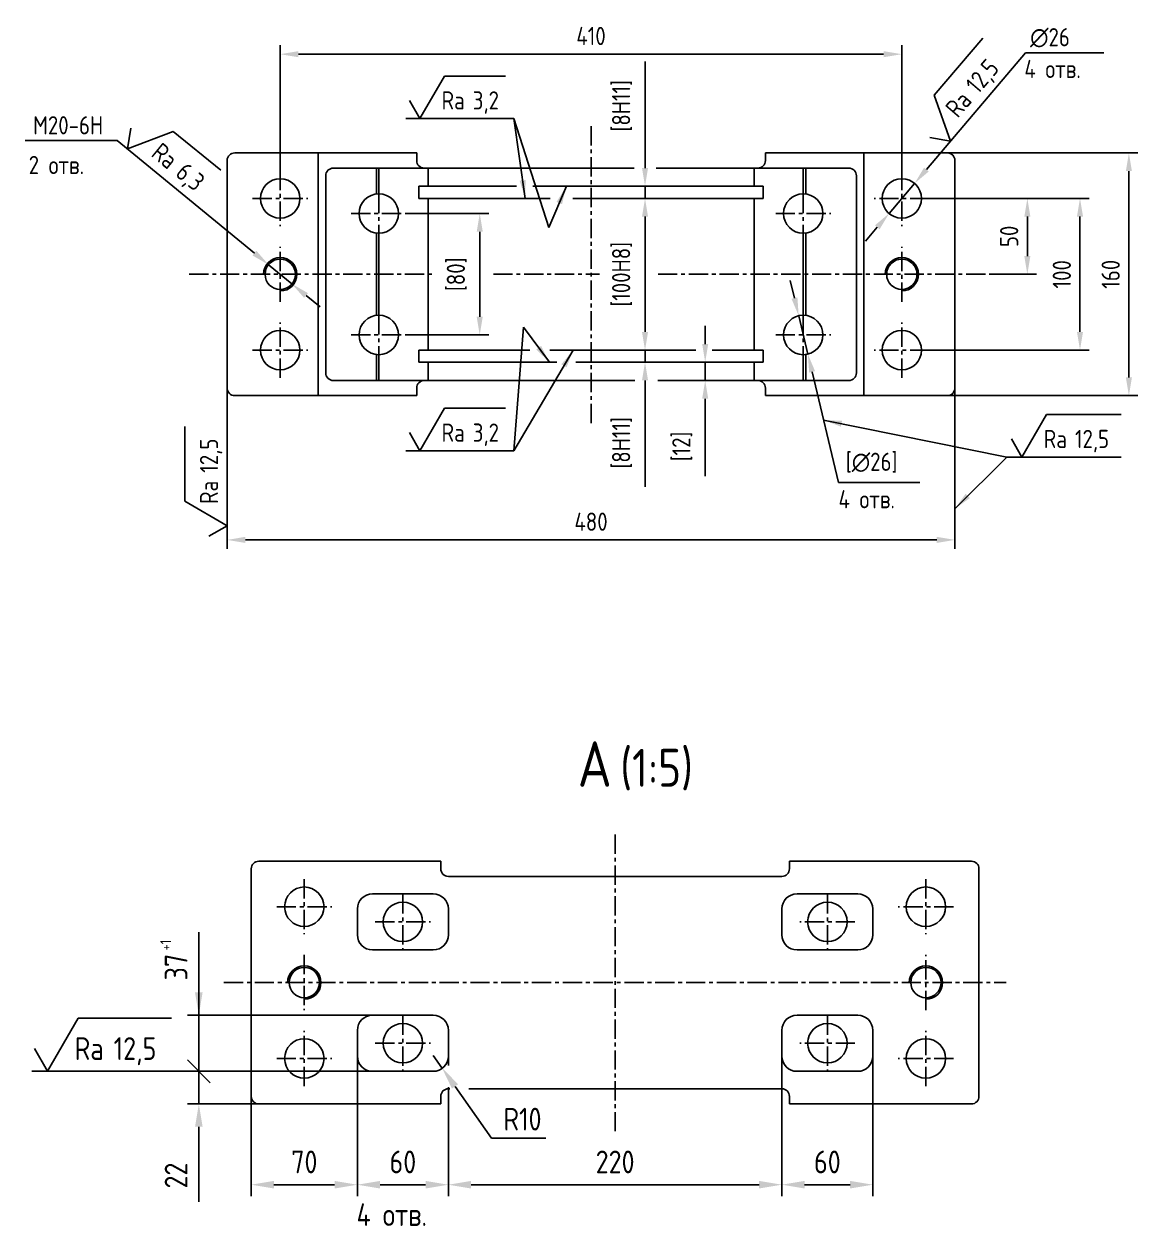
# Model space of a CAD drawing. Header units: millimetres. Extents: x 1641 to 3734, y -820 to 2643.
# Drawn here: x 1641 to 2376, y 1332 to 2124 of the extents above; entities that cross this region are included whole.
import ezdxf
from ezdxf.enums import TextEntityAlignment as Align

# ---------------------------------------------------------------- set-up
doc = ezdxf.new("R2010")
doc.units = ezdxf.units.MM
doc.header["$LTSCALE"] = 0.4
doc.linetypes.add('CENTER', pattern=[50.8, 31.75, -6.35, 6.35, -6.35])
for name, color, linetype in [('Bord', 1, 'Continuous'), ('Cen', 5, 'CENTER'), ('Cont', 6, 'Continuous'), ('Dim', 7, 'Continuous'), ('Text', 3, 'Continuous'), ('Textb', 6, 'Continuous')]:
    doc.layers.add(name, color=color, linetype=linetype)
doc.styles.add('Style1', font='romans.shx', dxfattribs={"width": 0.8})
doc.dimstyles.new('Dia4', dxfattribs={"dimscale": 4, "dimtxt": 3, "dimasz": 3, "dimexe": 1.25, "dimexo": 0, "dimgap": 1, "dimtad": 1, "dimtoh": 1, "dimdec": 3, "dimtxsty": 'Style1', "dimcen": 2.5, "dimclrt": 3, "dimadec": 0, "dimazin": 0, "dimtfac": 1, "dimtdec": 3, "dimtmove": 0, "dimatfit": 2, "dimfxl": 1, "dimarcsym": 0})
doc.dimstyles.new('LIN 4', dxfattribs={"dimscale": 4, "dimtxt": 3, "dimasz": 3, "dimexe": 1.5, "dimexo": 0, "dimgap": 1.5, "dimtad": 1, "dimdec": 1, "dimrnd": 1, "dimtxsty": 'Style1', "dimcen": 0, "dimdle": 2, "dimclrd": 256, "dimclrt": 3, "dimadec": 0, "dimazin": 0, "dimtfac": 0.666667, "dimtdec": 1, "dimtmove": 0, "dimatfit": 0, "dimfxl": 1, "dimtvp": 0.833333, "dimtolj": 1, "dimtzin": 0, "dimarcsym": 0})
doc.dimstyles.new('LIN 5', dxfattribs={"dimscale": 5, "dimtxt": 3, "dimasz": 3, "dimexe": 1.5, "dimexo": 0, "dimgap": 1.5, "dimtad": 1, "dimdec": 4, "dimrnd": 1, "dimdsep": 46, "dimtxsty": 'Style1', "dimcen": 0, "dimdle": 2, "dimclrd": 256, "dimclrt": 3, "dimadec": 0, "dimazin": 0, "dimtfac": 0.666667, "dimtdec": 4, "dimtmove": 0, "dimatfit": 2, "dimfxl": 1, "dimtvp": 0.833333, "dimtolj": 1, "dimtzin": 0, "dimarcsym": 0})
doc.dimstyles.new('Rad5', dxfattribs={"dimscale": 5, "dimtxt": 3, "dimasz": 3, "dimexe": 1.5, "dimexo": 0, "dimgap": 1, "dimtad": 1, "dimtoh": 1, "dimdec": 0, "dimzin": 0, "dimtxsty": 'Style1', "dimcen": 0, "dimclrt": 3, "dimadec": 0, "dimazin": 0, "dimtfac": 1, "dimtdec": 0, "dimtmove": 0, "dimatfit": 2, "dimfxl": 1, "dimtolj": 1, "dimtzin": 12, "dimarcsym": 0})

# ---------------------------------------------------------------- blocks, each defined once
blk = doc.blocks.new('*D31')
at = {"layer": 'Dim', "color": 0, "lineweight": -2, "transparency": 16777216}
for p, q in [((1893.04, 1998.95), (1947.44, 1998.95)), ((1893.04, 1918.95), (1947.44, 1918.95))]:
    blk.add_line(p, q, dxfattribs=at)
at = {"layer": 'Dim', "lineweight": -2, "transparency": 16777216}
blk.add_line((1941.44, 1930.95), (1941.44, 1986.95), dxfattribs=at)
at = {"layer": 'Dim', "transparency": 16777216}
for points in [[(1939.44, 1986.95), (1943.44, 1986.95), (1941.44, 1998.95)], [(1939.44, 1930.95), (1943.44, 1930.95), (1941.44, 1918.95)]]:
    blk.add_solid(points, dxfattribs=at)
at = {"layer": 'Dim', "color": 3, "transparency": 16777216, "insert": (1926.29, 1958.95), "char_height": 12, "attachment_point": 5, "rotation": 90, "style": 'Style1'}
blk.add_mtext('\\A1;[80]', dxfattribs=at)
blk = doc.blocks.new('*D32')
at = {"layer": 'Dim', "color": 0, "lineweight": -2, "transparency": 16777216}
for p, q in [((2061.95, 2008.95), (2044.46, 2008.95)), ((2061.95, 1908.95), (2044.46, 1908.95))]:
    blk.add_line(p, q, dxfattribs=at)
at = {"layer": 'Dim', "lineweight": -2, "transparency": 16777216}
blk.add_line((2050.46, 1920.95), (2050.46, 1996.95), dxfattribs=at)
at = {"layer": 'Dim', "transparency": 16777216}
for points in [[(2048.46, 1996.95), (2052.46, 1996.95), (2050.46, 2008.95)], [(2048.46, 1920.95), (2052.46, 1920.95), (2050.46, 1908.95)]]:
    blk.add_solid(points, dxfattribs=at)
at = {"layer": 'Dim', "color": 3, "transparency": 16777216, "insert": (2035.31, 1958.95), "char_height": 12, "attachment_point": 5, "rotation": 90, "style": 'Style1'}
blk.add_mtext('\\A1;[100H8]', dxfattribs=at)
blk = doc.blocks.new('*D33')
at = {"layer": 'Dim', "lineweight": -2, "transparency": 16777216}
for p, q in [((2050.46, 2028.95), (2050.46, 2099.12)), ((2050.46, 2008.95), (2050.46, 2016.95)), ((2050.46, 1996.95), (2050.46, 1984.95))]:
    blk.add_line(p, q, dxfattribs=at)
at = {"layer": 'Dim', "color": 0, "lineweight": -2, "transparency": 16777216}
for p, q in [((2061.95, 2016.95), (2044.46, 2016.95)), ((2061.95, 2008.95), (2044.46, 2008.95))]:
    blk.add_line(p, q, dxfattribs=at)
at = {"layer": 'Dim', "transparency": 16777216}
for points in [[(2048.46, 2028.95), (2052.46, 2028.95), (2050.46, 2016.95)], [(2048.46, 1996.95), (2052.46, 1996.95), (2050.46, 2008.95)]]:
    blk.add_solid(points, dxfattribs=at)
at = {"layer": 'Dim', "color": 3, "transparency": 16777216, "insert": (2035.31, 2070.03), "char_height": 12, "attachment_point": 5, "rotation": 90, "style": 'Style1'}
blk.add_mtext('\\A1;[8H11]', dxfattribs=at)
blk = doc.blocks.new('*D34')
at = {"layer": 'Dim', "lineweight": -2, "transparency": 16777216}
for p, q in [((2050.46, 1920.95), (2050.46, 1932.95)), ((2050.46, 1908.95), (2050.46, 1900.95)), ((2050.46, 1888.95), (2050.46, 1818.78))]:
    blk.add_line(p, q, dxfattribs=at)
at = {"layer": 'Dim', "color": 0, "lineweight": -2, "transparency": 16777216}
for p, q in [((2061.95, 1908.95), (2044.46, 1908.95)), ((2061.95, 1900.95), (2044.46, 1900.95))]:
    blk.add_line(p, q, dxfattribs=at)
at = {"layer": 'Dim', "transparency": 16777216}
for points in [[(2048.46, 1920.95), (2052.46, 1920.95), (2050.46, 1908.95)], [(2048.46, 1888.95), (2052.46, 1888.95), (2050.46, 1900.95)]]:
    blk.add_solid(points, dxfattribs=at)
at = {"layer": 'Dim', "color": 3, "transparency": 16777216, "insert": (2035.31, 1847.86), "char_height": 12, "attachment_point": 5, "rotation": 90, "style": 'Style1'}
blk.add_mtext('\\A1;[8H11]', dxfattribs=at)
blk = doc.blocks.new('*D35')
at = {"layer": 'Dim', "lineweight": -2, "transparency": 16777216}
for p, q in [((2090.14, 1912.95), (2090.14, 1924.95)), ((2090.14, 1900.95), (2090.14, 1888.95)), ((2090.14, 1876.95), (2090.14, 1825.98))]:
    blk.add_line(p, q, dxfattribs=at)
at = {"layer": 'Dim', "color": 0, "lineweight": -2, "transparency": 16777216}
for p, q in [((2087.82, 1900.95), (2096.14, 1900.95)), ((2087.82, 1888.95), (2096.14, 1888.95))]:
    blk.add_line(p, q, dxfattribs=at)
at = {"layer": 'Dim', "transparency": 16777216}
for points in [[(2088.14, 1912.95), (2092.14, 1912.95), (2090.14, 1900.95)], [(2088.14, 1876.95), (2092.14, 1876.95), (2090.14, 1888.95)]]:
    blk.add_solid(points, dxfattribs=at)
at = {"layer": 'Dim', "color": 3, "transparency": 16777216, "insert": (2075, 1845.46), "char_height": 12, "attachment_point": 5, "rotation": 90, "style": 'Style1'}
blk.add_mtext('\\A1;[12]', dxfattribs=at)
blk = doc.blocks.new('sherISO_04')
at = {"layer": 'Text'}
blk.add_line((4.04, 7), (14.12, 7), dxfattribs=at)
blk.add_lwpolyline([(-1.73, 3), (0, 0), (4.04, 7)], dxfattribs=at)
at = {"layer": 'Text', "style": 'Style1', "width": 0.8}
blk.add_text('Ra', height=3, dxfattribs=at).set_placement((3.58, 1.5))
blk.add_attdef('3,2', (8.73, 1.5), '', height=3, dxfattribs=at)
blk = doc.blocks.new('*D36')
at = {"layer": 'Dim', "color": 0, "lineweight": -2, "transparency": 16777216}
for p, q in [((1809.84, 2027.14), (1809.84, 2110.03)), ((2219.84, 2027.14), (2219.84, 2110.03))]:
    blk.add_line(p, q, dxfattribs=at)
at = {"layer": 'Dim', "lineweight": -2, "transparency": 16777216}
blk.add_line((1821.84, 2104.03), (2207.84, 2104.03), dxfattribs=at)
at = {"layer": 'Dim', "transparency": 16777216}
for points in [[(1821.84, 2106.03), (1821.84, 2102.03), (1809.84, 2104.03)], [(2207.84, 2106.03), (2207.84, 2102.03), (2219.84, 2104.03)]]:
    blk.add_solid(points, dxfattribs=at)
at = {"layer": 'Dim', "color": 3, "transparency": 16777216, "insert": (2014.84, 2116.03), "char_height": 12, "attachment_point": 5, "style": 'Style1'}
blk.add_mtext('\\A1;410', dxfattribs=at)
blk = doc.blocks.new('*D37')
at = {"layer": 'Dim', "color": 0, "lineweight": -2, "transparency": 16777216}
for p, q in [((1774.84, 1883.95), (1774.84, 1777.88)), ((2254.84, 1883.95), (2254.84, 1777.88))]:
    blk.add_line(p, q, dxfattribs=at)
at = {"layer": 'Dim', "lineweight": -2, "transparency": 16777216}
blk.add_line((1786.84, 1783.88), (2242.84, 1783.88), dxfattribs=at)
at = {"layer": 'Dim', "transparency": 16777216}
for points in [[(1786.84, 1785.88), (1786.84, 1781.88), (1774.84, 1783.88)], [(2242.84, 1785.88), (2242.84, 1781.88), (2254.84, 1783.88)]]:
    blk.add_solid(points, dxfattribs=at)
at = {"layer": 'Dim', "color": 3, "transparency": 16777216, "insert": (2014.84, 1795.88), "char_height": 12, "attachment_point": 5, "style": 'Style1'}
blk.add_mtext('\\A1;480', dxfattribs=at)
blk = doc.blocks.new('*D38')
at = {"layer": 'Dim', "color": 0, "lineweight": -2, "transparency": 16777216}
for p, q in [((2238.04, 2008.95), (2308.63, 2008.95)), ((2279.84, 1958.95), (2308.63, 1958.95))]:
    blk.add_line(p, q, dxfattribs=at)
at = {"layer": 'Dim', "lineweight": -2, "transparency": 16777216}
blk.add_line((2302.63, 1970.95), (2302.63, 1996.95), dxfattribs=at)
at = {"layer": 'Dim', "transparency": 16777216}
for points in [[(2300.63, 1996.95), (2304.63, 1996.95), (2302.63, 2008.95)], [(2300.63, 1970.95), (2304.63, 1970.95), (2302.63, 1958.95)]]:
    blk.add_solid(points, dxfattribs=at)
at = {"layer": 'Dim', "color": 3, "transparency": 16777216, "insert": (2290.63, 1983.95), "char_height": 12, "attachment_point": 5, "rotation": 90, "style": 'Style1'}
blk.add_mtext('\\A1;50', dxfattribs=at)
blk = doc.blocks.new('*D39')
at = {"layer": 'Dim', "color": 0, "lineweight": -2, "transparency": 16777216}
for p, q in [((2238.04, 2008.95), (2343.36, 2008.95)), ((2238.04, 1908.95), (2343.36, 1908.95))]:
    blk.add_line(p, q, dxfattribs=at)
at = {"layer": 'Dim', "lineweight": -2, "transparency": 16777216}
blk.add_line((2337.36, 1920.95), (2337.36, 1996.95), dxfattribs=at)
at = {"layer": 'Dim', "transparency": 16777216}
for points in [[(2335.36, 1996.95), (2339.36, 1996.95), (2337.36, 2008.95)], [(2335.36, 1920.95), (2339.36, 1920.95), (2337.36, 1908.95)]]:
    blk.add_solid(points, dxfattribs=at)
at = {"layer": 'Dim', "color": 3, "transparency": 16777216, "insert": (2325.36, 1958.95), "char_height": 12, "attachment_point": 5, "rotation": 90, "style": 'Style1'}
blk.add_mtext('\\A1;100', dxfattribs=at)
blk = doc.blocks.new('*D40')
at = {"layer": 'Dim', "color": 0, "lineweight": -2, "transparency": 16777216}
for p, q in [((2249.84, 2038.95), (2375.6, 2038.95)), ((2249.84, 1878.95), (2375.6, 1878.95))]:
    blk.add_line(p, q, dxfattribs=at)
at = {"layer": 'Dim', "lineweight": -2, "transparency": 16777216}
blk.add_line((2369.6, 1890.95), (2369.6, 2026.95), dxfattribs=at)
at = {"layer": 'Dim', "transparency": 16777216}
for points in [[(2367.6, 2026.95), (2371.6, 2026.95), (2369.6, 2038.95)], [(2367.6, 1890.95), (2371.6, 1890.95), (2369.6, 1878.95)]]:
    blk.add_solid(points, dxfattribs=at)
at = {"layer": 'Dim', "color": 3, "transparency": 16777216, "insert": (2357.6, 1958.95), "char_height": 12, "attachment_point": 5, "rotation": 90, "style": 'Style1'}
blk.add_mtext('\\A1;160', dxfattribs=at)
blk = doc.blocks.new('*D41')
at = {"layer": 'Dim', "color": 0, "lineweight": -2, "transparency": 16777216}
for p, q in [((1702.27, 2047.18), (1641.59, 2047.18)), ((1792.83, 1972.9), (1702.27, 2047.18)), ((1817.57, 1952.61), (1802.11, 1965.29)), ((1826.85, 1945), (1836.13, 1937.39))]:
    blk.add_line(p, q, dxfattribs=at)
at = {"layer": 'Dim', "color": 0, "transparency": 16777216}
for points in [[(1794.1, 1974.45), (1791.56, 1971.35), (1802.11, 1965.29)], [(1828.12, 1946.54), (1825.58, 1943.45), (1817.57, 1952.61)]]:
    blk.add_solid(points, dxfattribs=at)
at = {"layer": 'Dim', "color": 3, "transparency": 16777216, "insert": (1669.93, 2057.18), "char_height": 12, "attachment_point": 5, "style": 'Style1'}
blk.add_mtext('M20-6H', dxfattribs=at)
blk = doc.blocks.new('sherISO_03')
at = {"layer": 'Text'}
blk.add_line((4.04, 7), (14.12, 7), dxfattribs=at)
blk.add_lwpolyline([(-1.73, 3), (0, 0), (4.04, 7)], dxfattribs=at)
at = {"layer": 'Text', "style": 'Style1', "width": 0.8}
blk.add_text('Ra', height=3, dxfattribs=at).set_placement((3.58, 1.5))
blk.add_attdef('6,3', (8.73, 1.5), '', height=3, dxfattribs=at)
blk = doc.blocks.new('*D42')
at = {"layer": 'Dim', "color": 0, "lineweight": -2, "transparency": 16777216}
for p, q in [((2149.03, 1943.26), (2146.24, 1954.93)), ((2151.82, 1931.59), (2157.87, 1906.3)), ((2160.66, 1894.63), (2178.12, 1821.62)), ((2178.12, 1821.62), (2217.77, 1821.62))]:
    blk.add_line(p, q, dxfattribs=at)
at = {"layer": 'Dim', "color": 0, "transparency": 16777216}
for points in [[(2150.97, 1943.73), (2147.08, 1942.8), (2151.82, 1931.59)], [(2162.6, 1895.1), (2158.71, 1894.17), (2157.87, 1906.3)]]:
    blk.add_solid(points, dxfattribs=at)
at = {"layer": 'Dim', "color": 3, "transparency": 16777216, "insert": (2199.94, 1834.76), "char_height": 12, "attachment_point": 5, "style": 'Style1'}
blk.add_mtext('[∅26]', dxfattribs=at)
blk = doc.blocks.new('*D43')
at = {"layer": 'Dim', "color": 0, "lineweight": -2, "transparency": 16777216}
for p, q in [((2236.05, 2027.99), (2301.46, 2104.84)), ((2301.46, 2104.84), (2329.68, 2104.84)), ((2211.42, 1999.05), (2228.27, 2018.85)), ((2203.64, 1989.91), (2195.86, 1980.77))]:
    blk.add_line(p, q, dxfattribs=at)
at = {"layer": 'Dim', "color": 0, "transparency": 16777216}
for points in [[(2234.52, 2029.28), (2237.57, 2026.69), (2228.27, 2018.85)], [(2202.12, 1991.21), (2205.16, 1988.61), (2211.42, 1999.05)]]:
    blk.add_solid(points, dxfattribs=at)
at = {"layer": 'Dim', "color": 3, "transparency": 16777216, "insert": (2317.57, 2114.84), "char_height": 12, "attachment_point": 5, "style": 'Style1'}
blk.add_mtext('∅26', dxfattribs=at)
blk = doc.blocks.new('sherISO_01')
at = {"layer": 'Text'}
blk.add_line((4.04, 7), (16.36, 7), dxfattribs=at)
blk.add_lwpolyline([(-1.73, 3), (0, 0), (4.04, 7)], dxfattribs=at)
at = {"layer": 'Text', "style": 'Style1', "width": 0.8}
blk.add_text('Ra', height=3, dxfattribs=at).set_placement((3.58, 1.5))
blk.add_attdef('12,5', (8.73, 1.5), '', height=3, dxfattribs=at)
blk = doc.blocks.new('ZNAK01')
at = {"layer": 'Textb', "style": 'Style1', "width": 0.8}
blk.add_attdef('А', text='', height=6, dxfattribs=at).set_placement((3.95, -0.02), align=Align.RIGHT)
blk.add_attdef('SC(1)', (5.07, -0.02), '', height=5, dxfattribs=at)
blk = doc.blocks.new('*D49')
at = {"layer": 'Dim', "color": 0, "lineweight": -2, "transparency": 16777216}
for p, q in [((1860.73, 1443.59), (1860.73, 1351.35)), ((1790.73, 1417.09), (1790.73, 1351.35))]:
    blk.add_line(p, q, dxfattribs=at)
at = {"layer": 'Dim', "lineweight": -2, "transparency": 16777216}
blk.add_line((1845.73, 1358.85), (1805.73, 1358.85), dxfattribs=at)
at = {"layer": 'Dim', "transparency": 16777216}
for points in [[(1805.73, 1361.35), (1805.73, 1356.35), (1790.73, 1358.85)], [(1845.73, 1361.35), (1845.73, 1356.35), (1860.73, 1358.85)]]:
    blk.add_solid(points, dxfattribs=at)
at = {"layer": 'Dim', "color": 3, "transparency": 16777216, "insert": (1825.73, 1373.85), "char_height": 15, "attachment_point": 5, "style": 'Style1'}
blk.add_mtext('\\A1;70', dxfattribs=at)
blk = doc.blocks.new('*D50')
at = {"layer": 'Dim', "color": 0, "lineweight": -2, "transparency": 16777216}
for p, q in [((1860.73, 1443.59), (1860.73, 1351.35)), ((1920.73, 1423.15), (1920.73, 1351.35))]:
    blk.add_line(p, q, dxfattribs=at)
at = {"layer": 'Dim', "lineweight": -2, "transparency": 16777216}
blk.add_line((1875.73, 1358.85), (1905.73, 1358.85), dxfattribs=at)
at = {"layer": 'Dim', "transparency": 16777216}
for points in [[(1875.73, 1361.35), (1875.73, 1356.35), (1860.73, 1358.85)], [(1905.73, 1361.35), (1905.73, 1356.35), (1920.73, 1358.85)]]:
    blk.add_solid(points, dxfattribs=at)
at = {"layer": 'Dim', "color": 3, "transparency": 16777216, "insert": (1890.73, 1373.85), "char_height": 15, "attachment_point": 5, "style": 'Style1'}
blk.add_mtext('\\A1;60', dxfattribs=at)
blk = doc.blocks.new('*D51')
at = {"layer": 'Dim', "color": 0, "lineweight": -2, "transparency": 16777216}
for p, q in [((2140.73, 1444.09), (2140.73, 1351.35)), ((1920.73, 1423.15), (1920.73, 1351.35))]:
    blk.add_line(p, q, dxfattribs=at)
at = {"layer": 'Dim', "lineweight": -2, "transparency": 16777216}
blk.add_line((1935.73, 1358.85), (2125.73, 1358.85), dxfattribs=at)
at = {"layer": 'Dim', "transparency": 16777216}
for points in [[(1935.73, 1361.35), (1935.73, 1356.35), (1920.73, 1358.85)], [(2125.73, 1361.35), (2125.73, 1356.35), (2140.73, 1358.85)]]:
    blk.add_solid(points, dxfattribs=at)
at = {"layer": 'Dim', "color": 3, "transparency": 16777216, "insert": (2030.73, 1373.85), "char_height": 15, "attachment_point": 5, "style": 'Style1'}
blk.add_mtext('\\A1;220', dxfattribs=at)
blk = doc.blocks.new('*D52')
at = {"layer": 'Dim', "color": 0, "lineweight": -2, "transparency": 16777216}
for p, q in [((2140.73, 1444.09), (2140.73, 1351.35)), ((2200.73, 1444.09), (2200.73, 1351.35))]:
    blk.add_line(p, q, dxfattribs=at)
at = {"layer": 'Dim', "lineweight": -2, "transparency": 16777216}
blk.add_line((2155.73, 1358.85), (2185.73, 1358.85), dxfattribs=at)
at = {"layer": 'Dim', "transparency": 16777216}
for points in [[(2155.73, 1361.35), (2155.73, 1356.35), (2140.73, 1358.85)], [(2185.73, 1361.35), (2185.73, 1356.35), (2200.73, 1358.85)]]:
    blk.add_solid(points, dxfattribs=at)
at = {"layer": 'Dim', "color": 3, "transparency": 16777216, "insert": (2170.73, 1373.85), "char_height": 15, "attachment_point": 5, "style": 'Style1'}
blk.add_mtext('\\A1;60', dxfattribs=at)
blk = doc.blocks.new('*D55')
at = {"layer": 'Dim', "color": 0, "lineweight": -2, "transparency": 16777216}
for p, q in [((1910.73, 1444.09), (1916.49, 1435.92)), ((1925.14, 1423.66), (1949.2, 1389.57)), ((1949.2, 1389.57), (1985.05, 1389.57))]:
    blk.add_line(p, q, dxfattribs=at)
at = {"layer": 'Dim', "color": 0, "transparency": 16777216}
blk.add_solid([(1927.18, 1425.1), (1923.1, 1422.22), (1916.49, 1435.92)], dxfattribs=at)
at = {"layer": 'Dim', "color": 3, "transparency": 16777216, "insert": (1969.63, 1402.07), "char_height": 15, "attachment_point": 5, "style": 'Style1'}
blk.add_mtext('\\A1;R10', dxfattribs=at)
blk = doc.blocks.new('_Oblique')
at = {"color": 0, "linetype": 'ByBlock', "lineweight": -2}
blk.add_line((-0.5, -0.5), (0.5, 0.5), dxfattribs=at)
blk = doc.blocks.new('*D58')
at = {"layer": 'Dim', "lineweight": -2, "transparency": 16777216}
for p, q in [((1756.15, 1433.59), (1756.15, 1448.59)), ((1756.15, 1433.59), (1756.15, 1412.09)), ((1756.15, 1397.09), (1756.15, 1347.66))]:
    blk.add_line(p, q, dxfattribs=at)
at = {"layer": 'Dim', "color": 0, "lineweight": -2, "transparency": 16777216}
for p, q in [((1870.73, 1433.59), (1748.65, 1433.59)), ((1795.73, 1412.09), (1748.65, 1412.09))]:
    blk.add_line(p, q, dxfattribs=at)
at = {"layer": 'Dim', "transparency": 16777216}
blk.add_solid([(1753.65, 1397.09), (1758.65, 1397.09), (1756.15, 1412.09)], dxfattribs=at)
at = {"layer": 'Dim', "lineweight": -2, "transparency": 16777216, "xscale": 15, "yscale": 15, "zscale": 15, "rotation": 270}
blk.add_blockref('_Oblique', (1756.15, 1433.59), dxfattribs=at)
at = {"layer": 'Dim', "color": 3, "transparency": 16777216, "insert": (1741.15, 1364.88), "char_height": 15, "attachment_point": 5, "rotation": 90, "style": 'Style1'}
blk.add_mtext('\\A1;22', dxfattribs=at)

msp = doc.modelspace()

# ---------------------------------------------------------------- linework, layer by layer
at = {"layer": 'Bord'}
for centre in [(1809.84282, 1958.94826), (2219.84282, 1958.94826), (1825.72702, 1492.09022), (2235.72702, 1492.09022)]:
    msp.add_arc(centre, 11, 270, 180, dxfattribs=at)
at = {"layer": 'Cen'}
for p, q in [((2014.84282, 1860.91961), (2014.84282, 2056.97692)), ((1809.84282, 2027.14244), (1809.84282, 1990.75409)), ((2219.84282, 2027.14244), (2219.84282, 1990.75409)), ((1791.64865, 2008.94826), (1828.037, 2008.94826)), ((1874.84282, 2011.94826), (1874.84282, 1985.94826)), ((2154.84282, 2011.94826), (2154.84282, 1985.94826)), ((2238.037, 2008.94826), (2201.64865, 2008.94826)), ((1856.64865, 1998.94826), (1893.037, 1998.94826)), ((2136.64865, 1998.94826), (2173.037, 1998.94826)), ((1809.84282, 1940.75409), (1809.84282, 1977.14244)), ((2219.84282, 1940.75409), (2219.84282, 1977.14244)), ((1749.84282, 1958.94826), (1911.20252, 1958.94826)), ((1950.42107, 1958.94826), (2020.48409, 1958.94826)), ((2059.03705, 1958.94826), (2279.84282, 1958.94826)), ((1809.84282, 1890.75409), (1809.84282, 1927.14244)), ((1874.84282, 1931.94826), (1874.84282, 1905.94826)), ((2154.84282, 1931.94826), (2154.84282, 1905.94826)), ((2219.84282, 1890.75409), (2219.84282, 1927.14244)), ((1856.64865, 1918.94826), (1893.037, 1918.94826)), ((2136.64865, 1918.94826), (2173.037, 1918.94826)), ((1791.64865, 1908.94826), (1828.037, 1908.94826)), ((2238.037, 1908.94826), (2201.64865, 1908.94826)), ((2030.72702, 1394.06156), (2030.72702, 1590.11887)), ((1825.72702, 1560.28439), (1825.72702, 1523.89604)), ((2235.72702, 1560.28439), (2235.72702, 1523.89604)), ((1890.72702, 1550.28439), (1890.72702, 1513.89604)), ((2170.72702, 1550.28439), (2170.72702, 1513.89604)), ((1807.53284, 1542.09022), (1843.92119, 1542.09022)), ((2253.92119, 1542.09022), (2217.53284, 1542.09022)), ((1872.53284, 1532.09022), (1908.92119, 1532.09022)), ((2188.92119, 1532.09022), (2152.53284, 1532.09022)), ((1825.72702, 1510.28439), (1825.72702, 1473.89604)), ((2235.72702, 1473.89604), (2235.72702, 1510.28439)), ((1772.70544, 1492.09022), (2288.7486, 1492.09022)), ((1890.72702, 1470.28439), (1890.72702, 1433.89604)), ((2170.72702, 1470.28439), (2170.72702, 1433.89604)), ((1825.72702, 1423.89604), (1825.72702, 1460.28439)), ((2235.72702, 1423.89604), (2235.72702, 1460.28439)), ((1872.53284, 1452.09022), (1908.92119, 1452.09022)), ((2188.92119, 1452.09022), (2152.53284, 1452.09022)), ((1807.53284, 1442.09022), (1843.92119, 1442.09022)), ((2253.92119, 1442.09022), (2217.53284, 1442.09022))]:
    msp.add_line(p, q, dxfattribs=at)
at = {"layer": 'Cont'}
for p, q in [((1899.84282, 2038.94826), (1779.84282, 2038.94826)), ((1834.84282, 1878.94826), (1834.84282, 2038.94826)), ((1899.84282, 2033.94826), (1899.84282, 2038.94826)), ((2129.84282, 2033.94826), (2129.84282, 2038.94826)), ((2129.84282, 2038.94826), (2249.84282, 2038.94826)), ((2194.84282, 1878.94826), (2194.84282, 2038.94826)), ((1774.84282, 2033.94826), (1774.84282, 1883.94826)), ((1844.84282, 2028.94826), (2043.25585, 2028.94826)), ((1873.24282, 2028.94826), (1873.24282, 2011.84943)), ((1874.84282, 2011.94826), (1874.84282, 2028.94826)), ((1907.34282, 2028.94826), (1907.34282, 2016.94826)), ((2057.84428, 2028.94826), (2184.84282, 2028.94826)), ((2122.34282, 2028.94826), (2122.34282, 2016.94826)), ((2154.84282, 2011.94826), (2154.84282, 2028.94826)), ((2156.44282, 2028.94826), (2156.44282, 2011.84943)), ((2254.84282, 2033.94826), (2254.84282, 1883.94826)), ((1839.84282, 2023.94826), (1839.84282, 1893.94826)), ((2189.84282, 2023.94826), (2189.84282, 1893.94826)), ((1901.34282, 2016.94826), (1901.34282, 2008.94826)), ((1965.65761, 2016.94826), (1901.34282, 2016.94826)), ((2128.34282, 2016.94826), (1976.48964, 2016.94826)), ((2128.34282, 2008.94826), (2128.34282, 2016.94826)), ((1901.34282, 2008.94826), (1987.89917, 2008.94826)), ((1907.34282, 2008.94826), (1907.34282, 1908.94826)), ((2002.85383, 2008.94826), (2128.34282, 2008.94826)), ((2122.34282, 2008.94826), (2122.34282, 1908.94826)), ((1873.24282, 1986.0471), (1873.24282, 1931.84943)), ((1874.84282, 1985.94826), (1874.84282, 1931.94826)), ((2154.84282, 1985.94826), (2154.84282, 1931.94826)), ((2156.44282, 1986.0471), (2156.44282, 1931.84943)), ((1873.24282, 1906.0471), (1873.24282, 1888.94826)), ((1874.84282, 1905.94826), (1874.84282, 1888.94826)), ((1901.34282, 1900.94826), (1901.34282, 1908.94826)), ((1901.34282, 1908.94826), (1974.46473, 1908.94826)), ((1987.71287, 1908.94826), (2083.90022, 1908.94826)), ((2094.6923, 1908.94826), (2128.34282, 1908.94826)), ((2128.34282, 1908.94826), (2128.34282, 1900.94826)), ((2154.84282, 1905.94826), (2154.84282, 1888.94826)), ((2156.44282, 1906.0471), (2156.44282, 1888.94826)), ((1992.2144, 1900.94826), (1901.34282, 1900.94826)), ((1907.34282, 1900.94826), (1907.34282, 1888.94826)), ((2128.34282, 1900.94826), (2004.73938, 1900.94826)), ((2122.34282, 1900.94826), (2122.34282, 1888.94826)), ((1844.84282, 1888.94826), (2043.66242, 1888.94826)), ((2058.9513, 1888.94826), (2184.84282, 1888.94826)), ((1779.84282, 1878.94826), (1899.84282, 1878.94826)), ((1899.84282, 1878.94826), (1899.84282, 1883.94826)), ((2129.84282, 1878.94826), (2129.84282, 1883.94826)), ((2249.84282, 1878.94826), (2129.84282, 1878.94826)), ((1915.72702, 1572.09022), (1795.72702, 1572.09022)), ((1915.72702, 1567.09022), (1915.72702, 1572.09022)), ((2145.72702, 1567.09022), (2145.72702, 1572.09022)), ((2145.72702, 1572.09022), (2265.72702, 1572.09022)), ((1790.72702, 1567.09022), (1790.72702, 1417.09022)), ((1920.72702, 1562.09022), (2140.72702, 1562.09022)), ((2270.72702, 1567.09022), (2270.72702, 1417.09022)), ((1870.72702, 1550.59022), (1910.72702, 1550.59022)), ((2150.72702, 1550.59022), (2190.72702, 1550.59022)), ((1860.72702, 1523.59022), (1860.72702, 1540.59022)), ((1920.72702, 1540.59022), (1920.72702, 1523.59022)), ((2140.72702, 1523.59022), (2140.72702, 1540.59022)), ((2200.72702, 1540.59022), (2200.72702, 1523.59022)), ((1870.72702, 1513.59022), (1910.72702, 1513.59022)), ((2150.72702, 1513.59022), (2190.72702, 1513.59022)), ((1870.72702, 1470.59022), (1910.72702, 1470.59022)), ((2150.72702, 1470.59022), (2190.72702, 1470.59022)), ((1860.72702, 1443.59022), (1860.72702, 1460.59022)), ((1920.72702, 1460.59022), (1920.72702, 1443.59022)), ((2140.72702, 1443.59022), (2140.72702, 1460.59022)), ((2200.72702, 1460.59022), (2200.72702, 1443.59022)), ((1870.72702, 1433.59022), (1910.72702, 1433.59022)), ((2150.72702, 1433.59022), (2190.72702, 1433.59022)), ((1920.72702, 1422.09022), (1921.61197, 1422.09022)), ((1934.16829, 1422.09022), (2140.72702, 1422.09022)), ((1795.72702, 1412.09022), (1915.72702, 1412.09022)), ((1915.72702, 1412.09022), (1915.72702, 1417.09022)), ((2145.72702, 1412.09022), (2145.72702, 1417.09022)), ((2265.72702, 1412.09022), (2145.72702, 1412.09022))]:
    msp.add_line(p, q, dxfattribs=at)
for centre, radius in [((1809.84282, 2008.94826), 13), ((2219.84282, 2008.94826), 13), ((1874.84282, 1998.94826), 13), ((2154.84282, 1998.94826), 13), ((1809.84282, 1958.94826), 10), ((2219.84282, 1958.94826), 10), ((1874.84282, 1918.94826), 13), ((2154.84282, 1918.94826), 13), ((1809.84282, 1908.94826), 13), ((2219.84282, 1908.94826), 13), ((1825.72702, 1542.09022), 13), ((2235.72702, 1542.09022), 13), ((1890.72702, 1532.09022), 13), ((2170.72702, 1532.09022), 13), ((1825.72702, 1492.09022), 10), ((2235.72702, 1492.09022), 10), ((1890.72702, 1452.09022), 13), ((2170.72702, 1452.09022), 13), ((1825.72702, 1442.09022), 13), ((2235.72702, 1442.09022), 13)]:
    msp.add_circle(centre, radius, dxfattribs=at)
for centre, radius, start, end in [((1779.84282, 2033.94826), 5, 90, 180), ((2249.84282, 2033.94826), 5, 0, 90), ((1844.84282, 2023.94826), 5, 90, 180), ((1904.84282, 2033.94826), 5, 180, 270), ((2124.84282, 2033.94826), 5, 270, 0), ((2184.84282, 2023.94826), 5, 0, 90), ((1844.84282, 1893.94826), 5, 180, 270), ((2184.84282, 1893.94826), 5, 270, 0), ((1904.84282, 1883.94826), 5, 90, 180), ((2124.84282, 1883.94826), 5, 0, 90), ((1779.84282, 1883.94826), 5, 180, 270), ((2249.84282, 1883.94826), 5, 270, 0), ((1795.72702, 1567.09022), 5, 90, 180), ((2265.72702, 1567.09022), 5, 0, 90), ((1920.72702, 1567.09022), 5, 180, 270), ((2140.72702, 1567.09022), 5, 270, 0), ((1870.72702, 1540.59022), 10, 90, 180), ((1910.72702, 1540.59022), 10, 360, 90), ((2150.72702, 1540.59022), 10, 90, 180), ((2190.72702, 1540.59022), 10, 360, 90), ((1870.72702, 1523.59022), 10, 180, 270), ((1910.72702, 1523.59022), 10, 270, 360), ((2150.72702, 1523.59022), 10, 180, 270), ((2190.72702, 1523.59022), 10, 270, 360), ((1870.72702, 1460.59022), 10, 90, 180), ((1910.72702, 1460.59022), 10, 360, 90), ((2150.72702, 1460.59022), 10, 90, 180), ((2190.72702, 1460.59022), 10, 360, 90), ((1870.72702, 1443.59022), 10, 180, 270), ((1910.72702, 1443.59022), 10, 270, 360), ((2150.72702, 1443.59022), 10, 180, 270), ((2190.72702, 1443.59022), 10, 270, 360), ((1920.72702, 1417.09022), 5, 90, 180), ((2140.72702, 1417.09022), 5, 0, 90), ((1795.72702, 1417.09022), 5, 180, 270), ((2265.72702, 1417.09022), 5, 270, 0)]:
    msp.add_arc(centre, radius, start, end, dxfattribs=at)
at = {"layer": 'Dim'}
for p, q in [((2329.68433, 2104.84464), (2353.02785, 2104.84464)), ((2217.77259, 1821.61508), (2231.6376, 1821.61508)), ((1756.14602, 1519.51879), (1756.14602, 1525.3262)), ((1756.14602, 1470.59022), (1756.14602, 1520.01879)), ((1870.72702, 1470.59022), (1748.64602, 1470.59022)), ((1756.14602, 1424.09022), (1756.14602, 1470.59022)), ((1920.72702, 1443.59022), (1920.72702, 1437.53577)), ((1748.64602, 1433.59022), (1646.0447, 1433.59022))]:
    msp.add_line(p, q, dxfattribs=at)
msp.add_solid([(1753.64602, 1485.59022), (1758.64602, 1485.59022), (1756.14602, 1470.59022)], dxfattribs=at)

# ---------------------------------------------------------------- block references
at = {"layer": 'Dim', "xscale": 4, "yscale": 4, "zscale": 4}
for p, rotation in [((2252.01127, 2046.5959), 49.48739306516046), ((1774.84282, 1793.21308), 90)]:
    msp.add_blockref('sherISO_01', p, dxfattribs=dict(at, rotation=rotation)).add_auto_attribs({'12,5': '12,5'})
at = {"layer": 'Dim'}
for name, p, xscale, yscale, zscale, values in [('sherISO_04', (1901.9331, 2061.57428), 4, 4, 4, {'3,2': '3,2'}), ('sherISO_04', (1901.9331, 1842.60584), 4, 4, 4, {'3,2': '3,2'}), ('sherISO_01', (2299.104, 1838.42893), 4, 4, 4, {'12,5': '12,5'}), ('ZNAK01', (2008.77795, 1621.26395), 5, 5, 5, {'А': 'А', 'SC(1)': '(1:5)'}), ('sherISO_01', (1656.33507, 1433.59022), 5, 5, 5, {'12,5': '12,5'})]:
    msp.add_blockref(name, p, dxfattribs=dict(at, xscale=xscale, yscale=yscale, zscale=zscale)).add_auto_attribs(values)
at = {"layer": 'Text', "xscale": 4, "yscale": 4, "zscale": 4, "rotation": 320.87830442889026}
msp.add_blockref('sherISO_03', (1709.08872, 2041.58874), dxfattribs=at).add_auto_attribs({'6,3': '6,3'})

# ---------------------------------------------------------------- texts
at = {"layer": 'Dim', "color": 3, "char_height": 12, "style": 'Style1'}
for insert, attachment_point in [((1941.93075, 1944.01519), 9), ((2007.05259, 1944.01519), 7), ((2319.1003, 1844.42893), 7)]:
    msp.add_mtext('\\A1;', dxfattribs=dict(at, insert=insert, attachment_point=attachment_point))
at = {"layer": 'Dim', "color": 3, "insert": (1741.14602, 1502.3045), "char_height": 15, "attachment_point": 5, "rotation": 90, "style": 'Style1'}
msp.add_mtext('\\A1;37', dxfattribs=at)
at = {"layer": 'Text', "style": 'Style1', "width": 0.8}
for s, height, p in [('4 отв.', 12, (2300.67652, 2088.30617)), ('2 отв.', 12, (1643.94568, 2024.99402)), ('4 отв.', 12, (2178.07623, 1804.69029)), ('4 отв.', 15, (1860.17187, 1331.65806))]:
    msp.add_text(s, height=height, dxfattribs=at).set_placement(p)
msp.add_text('+1', height=7.2, rotation=90, dxfattribs=at).set_placement((1737.85632, 1513.25955))

# ---------------------------------------------------------------- dimensions: what is measured, and where the dimension line sits
at = {"layer": 'Dim'}
for base, p1, p2, dimstyle, picture, middle in [((2219.84282, 2104.02882), (1809.84282, 2027.14244), (2219.84282, 2027.14244), 'LIN 4', '*D36', (2014.84282, 2116.02882)), ((2254.84282, 1783.883), (1774.84282, 1883.94826), (2254.84282, 1883.94826), 'LIN 4', '*D37', (2014.84282, 1795.883)), ((1790.72702, 1358.85356), (1860.72702, 1443.59022), (1790.72702, 1417.09022), 'LIN 5', '*D49', (1825.72702, 1373.85356)), ((1920.72702, 1358.85356), (1860.72702, 1443.59022), (1920.72702, 1423.14783), 'LIN 5', '*D50', (1890.72702, 1373.85356)), ((2140.72702, 1358.85356), (1920.72702, 1423.14783), (2140.72702, 1444.09022), 'LIN 5', '*D51', (2030.72702, 1373.85356)), ((2200.72702, 1358.85356), (2140.72702, 1444.09022), (2200.72702, 1444.09022), 'LIN 5', '*D52', (2170.72702, 1373.85356))]:
    dim = msp.add_linear_dim(base=base, p1=p1, p2=p2, dimstyle=dimstyle, dxfattribs=at)
    dim.commit()
    dim.dimension.update_dxf_attribs({"geometry": picture, "text_midpoint": middle})
dim = msp.add_diameter_dim_2p(p1=(2211.41734, 1999.0482), p2=(2228.2683, 2018.84833), dimstyle='Dia4', dxfattribs=at)
dim.commit()
dim.dimension.update_dxf_attribs({"geometry": '*D43', "text_midpoint": (2317.57004, 2104.84464), "dimtype": 163})
for base, p1, p2, angle, text, picture, middle in [((2050.45702, 2016.94826), (2061.9535, 2008.94826), (2061.9535, 2016.94826), 90, '[<>H11]', '*D33', (2035.31417, 2070.03398)), ((2050.45702, 2008.94826), (2061.9535, 1908.94826), (2061.9535, 2008.94826), 90, '[<>H8]', '*D32', (2035.31417, 1958.94826)), ((2050.45702, 1900.94826), (2061.9535, 1908.94826), (2061.9535, 1900.94826), 270, '[<>H11]', '*D34', (2035.31417, 1847.86255)), ((2090.14153, 1888.94826), (2087.8202, 1900.94826), (2087.8202, 1888.94826), 90, '[<>]', '*D35', (2074.99867, 1845.46255))]:
    dim = msp.add_linear_dim(base=base, p1=p1, p2=p2, angle=angle, text=text, dimstyle='LIN 4', dxfattribs=at)
    dim.commit()
    dim.dimension.update_dxf_attribs({"geometry": picture, "text_midpoint": middle})
dim = msp.add_diameter_dim_2p(p1=(1817.57467, 1952.60645), p2=(1802.11097, 1965.29007), text='<>-6H', dimstyle='Dia4', override={"dimpost": 'M<>'}, dxfattribs=at)
dim.commit()
dim.dimension.update_dxf_attribs({"geometry": '*D41', "text_midpoint": (1669.92823, 2047.18069), "dimtype": 163})
for base, p1, p2, picture, middle in [((2369.60237, 2038.94826), (2249.84282, 1878.94826), (2249.84282, 2038.94826), '*D40', (2357.60237, 1958.94826)), ((2302.63238, 2008.94826), (2279.84282, 1958.94826), (2238.037, 2008.94826), '*D38', (2290.63238, 1983.94826)), ((2337.35616, 2008.94826), (2238.037, 1908.94826), (2238.037, 2008.94826), '*D39', (2325.35616, 1958.94826))]:
    dim = msp.add_linear_dim(base=base, p1=p1, p2=p2, angle=90, dimstyle='LIN 4', dxfattribs=at)
    dim.commit()
    dim.dimension.update_dxf_attribs({"geometry": picture, "text_midpoint": middle})
dim = msp.add_linear_dim(base=(1941.43532, 1998.94826), p1=(1893.037, 1918.94826), p2=(1893.037, 1998.94826), angle=90, text='[<>]', dimstyle='LIN 4', dxfattribs=at)
dim.commit()
dim.dimension.update_dxf_attribs({"geometry": '*D31', "text_midpoint": (1941.43532, 1958.94826), "dimtype": 160})
dim = msp.add_diameter_dim_2p(p1=(2151.8197, 1931.59187), p2=(2157.86594, 1906.30466), text='[<>]', dimstyle='Dia4', dxfattribs=at)
dim.commit()
dim.dimension.update_dxf_attribs({"geometry": '*D42', "text_midpoint": (2199.94402, 1821.61508), "dimtype": 163})
dim = msp.add_linear_dim(base=(1756.14602, 1412.09022), p1=(1870.72702, 1433.59022), p2=(1795.72702, 1412.09022), angle=90, dimstyle='LIN 5', override={"dimblk1": 'Oblique', "dimsah": 1}, dxfattribs=at)
dim.commit()
dim.dimension.update_dxf_attribs({"geometry": '*D58', "text_midpoint": (1741.14602, 1364.87593)})
dim = msp.add_radius_dim(center=(1910.72702, 1444.09022), mpoint=(1916.49239, 1435.91951), dimstyle='Rad5', dxfattribs=at)
dim.commit()
dim.dimension.update_dxf_attribs({"geometry": '*D55', "text_midpoint": (1969.62598, 1389.56982), "dimtype": 164})

# ---------------------------------------------------------------- leaders
at = {"layer": 'Dim', "annotation_type": 0, "has_hookline": 1}
for points, hookline_direction in [([(1998.57956, 2016.94826), (1987.07474, 1989.84565), (1963.81584, 2061.57428), (1892.67076, 2061.57428)], 0), ([(1971.45989, 2008.94826), (1963.81584, 2061.57428), (1944.73561, 2061.57428)], 1)]:
    msp.add_leader(points, dimstyle='LIN 4', dxfattribs=dict(at, hookline_direction=hookline_direction))
at = {"layer": 'Dim'}
for points, dimstyle in [([(1987.41498, 1900.94826), (1970.32715, 1924.12654), (1963.81584, 1842.60584), (1892.67076, 1842.60584)], 'LIN 4'), ([(2003.10237, 1908.94826), (1963.81584, 1842.60584), (1944.73561, 1842.60584)], 'LIN 4'), ([(2168.26007, 1862.83327), (2289.09296, 1838.42893), (2313.1003, 1838.42893)], 'LIN 4'), ([(2254.84282, 1804.43629), (2289.09296, 1838.42893), (2364.44687, 1838.42893)], 'Dia4')]:
    msp.add_leader(points, dimstyle=dimstyle, dxfattribs=at)

doc.saveas('drawing.dxf')
